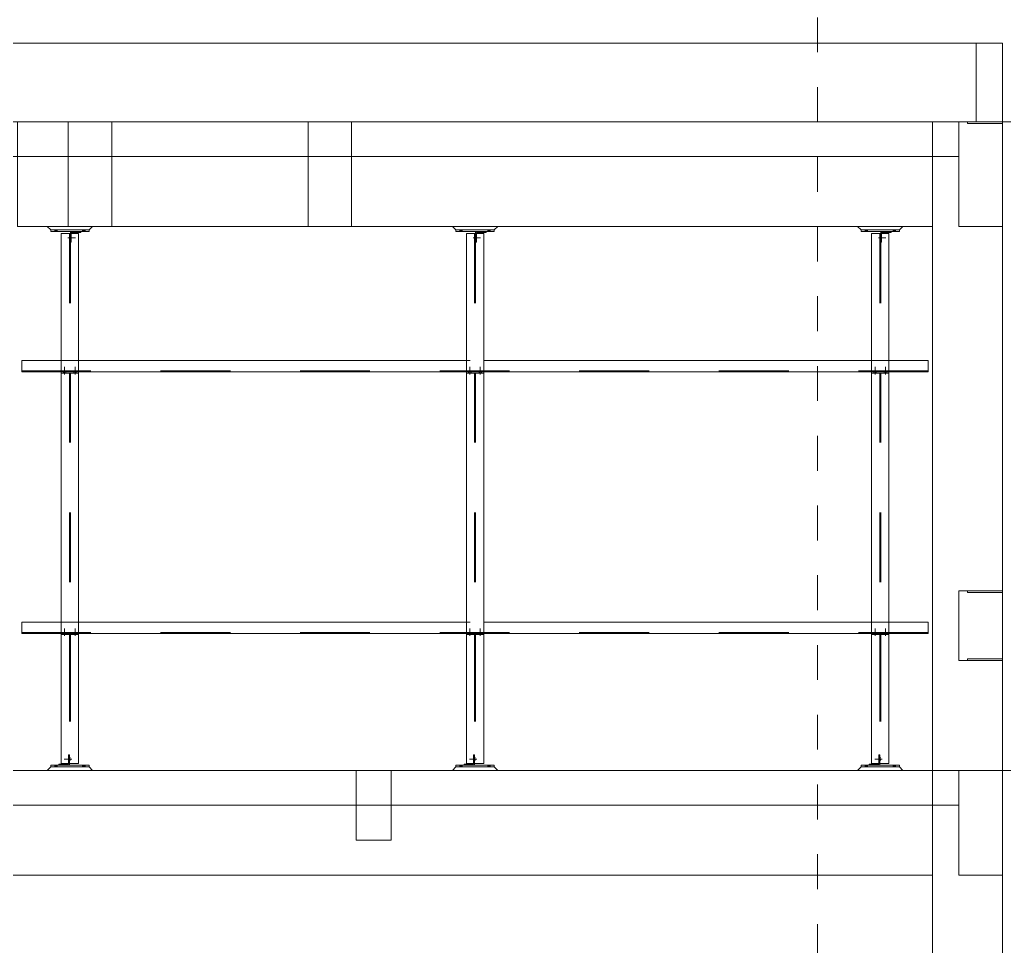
# Model space of a CAD drawing. Header units: millimetres. Extents: x 652937 to 1670132, y 1473552 to 2851037.
# Drawn here: x 663638.45 to 663644.09, y 1524532.51 to 1524537.83 of the extents above; entities that cross this region are included whole.
import ezdxf

# ---------------------------------------------------------------- set-up
doc = ezdxf.new("R2010")
doc.units = ezdxf.units.MM
for name, pattern in [('XKITLINE00', [0]), ('XKITLINE01', [4, 1, -1, 1, -1]), ('XKITLINE02', [4, 2, -2])]:
    doc.linetypes.add(name, pattern=pattern)
for name, color, linetype, lineweight in [('Bolt', 7, 'Continuous', 0), ('Part', 7, 'Continuous', 0), ('S-GRID', 7, 'Continuous', 9)]:
    doc.layers.add(name, color=color, linetype=linetype, lineweight=lineweight)

# ---------------------------------------------------------------- blocks, each defined once
blk = doc.blocks.new('*A50835614')
at = {"layer": 'S-GRID', "color": 7, "linetype": 'XKITLINE01', "lineweight": 0}
blk.add_line((217.417234, -99.939164), (330.617234, -99.939164), dxfattribs=at)
blk = doc.blocks.new('*A50885619')
at = {"layer": 'S-GRID', "color": 7, "linetype": 'XKITLINE01', "lineweight": 0}
blk.add_line((217.417234, -81.339164), (330.617234, -81.339164), dxfattribs=at)
blk = doc.blocks.new('*A51465677')
at = {"layer": 'Part', "color": 7, "linetype": 'XKITLINE02', "lineweight": 0}
for p, q in [((232.117234, -99.939164), (232.117234, -102.939164)), ((232.117234, -99.939164), (234.117234, -99.939164)), ((234.117234, -99.939164), (234.117234, -100.939164)), ((232.117234, -109.789164), (232.117234, -111.789164)), ((232.117234, -116.439164), (234.117234, -116.439164))]:
    blk.add_line(p, q, dxfattribs=at)
at = {"layer": 'Part', "color": 7, "linetype": 'XKITLINE00', "lineweight": 0}
for p, q in [((234.117234, -100.939164), (234.117234, -116.439164)), ((232.117234, -102.939164), (232.117234, -109.789164)), ((232.117234, -111.789164), (232.117234, -116.439164))]:
    blk.add_line(p, q, dxfattribs=at)
blk = doc.blocks.new('*A51515682')
at = {"layer": 'S-GRID', "color": 7, "linetype": 'XKITLINE01', "lineweight": 0}
blk.add_line((237.417234, -151.344565), (237.417234, -61.339164), dxfattribs=at)
blk = doc.blocks.new('*A51565687')
at = {"layer": 'Part', "color": 7, "linetype": 'XKITLINE00', "lineweight": 0}
for p, q in [((258.892261, -81.339164), (257.642261, -81.339164)), ((257.642261, -81.339164), (257.642261, -84.339164)), ((258.892261, -84.339164), (258.892261, -81.339164)), ((257.642261, -84.339164), (258.892261, -84.339164))]:
    blk.add_line(p, q, dxfattribs=at)
at = {"layer": 'Part', "color": 7, "linetype": 'XKITLINE02', "lineweight": 0}
for p, q in [((257.642261, -84.339164), (257.642261, -81.339164)), ((258.892261, -81.339164), (258.892261, -84.339164))]:
    blk.add_line(p, q, dxfattribs=at)
blk = doc.blocks.new('*A51575688')
at = {"layer": 'Part', "color": 7, "linetype": 'XKITLINE00', "lineweight": 0}
for p, q in [((246.579748, -84.339164), (247.879748, -84.339164)), ((246.579748, -84.339164), (246.679748, -84.439164)), ((247.779748, -84.439164), (247.879748, -84.339164)), ((246.679748, -84.439164), (247.779748, -84.439164))]:
    blk.add_line(p, q, dxfattribs=at)
blk = doc.blocks.new('*A51585689')
at = {"layer": 'Bolt', "color": 7, "linetype": 'XKITLINE02', "lineweight": 0}
for p, q in [((247.214748, -84.629164), (247.189748, -84.629164)), ((247.244748, -84.629164), (247.214748, -84.629164)), ((247.284348, -84.664164), (247.069748, -84.664164)), ((247.214748, -84.699164), (247.189748, -84.699164)), ((247.244748, -84.699164), (247.214748, -84.699164))]:
    blk.add_line(p, q, dxfattribs=at)
blk = doc.blocks.new('*A51595690')
at = {"layer": 'Part', "color": 7, "linetype": 'XKITLINE00', "lineweight": 0}
for p, q in [((247.779748, -84.439164), (246.679748, -84.439164)), ((246.679748, -84.439164), (246.679748, -84.489164)), ((246.679748, -84.489164), (247.779748, -84.489164)), ((247.779748, -84.439164), (247.779748, -84.489164))]:
    blk.add_line(p, q, dxfattribs=at)
blk = doc.blocks.new('*A51605691')
at = {"layer": 'Part', "color": 7, "linetype": 'XKITLINE00', "lineweight": 0}
for p, q in [((246.914748, -84.489164), (246.914748, -84.514164)), ((247.189748, -84.514164), (246.914748, -84.514164)), ((247.189748, -84.539164), (247.189748, -84.514164)), ((247.214748, -84.489164), (247.214748, -84.539164))]:
    blk.add_line(p, q, dxfattribs=at)
at = {"layer": 'Part', "color": 7, "linetype": 'XKITLINE02', "lineweight": 0}
for p, q in [((246.914748, -84.489164), (247.214748, -84.489164)), ((247.189748, -84.539164), (247.189748, -84.789164)), ((247.214748, -84.539164), (247.214748, -84.789164)), ((247.189748, -84.789164), (247.214748, -84.789164))]:
    blk.add_line(p, q, dxfattribs=at)
blk = doc.blocks.new('*A51615692')
at = {"layer": 'Bolt'}
for points in [[(246.795, -84.489), (246.795, -84.439), (246.865, -84.439), (246.865, -84.489)], [(247.595, -84.489), (247.595, -84.439), (247.665, -84.439), (247.665, -84.489)]]:
    blk.add_hatch(color=7, dxfattribs=at).paths.add_polyline_path(points, flags=17)
at = {"layer": 'Bolt', "color": 7, "linetype": 'XKITLINE00', "lineweight": 0}
for p, q in [((246.795, -84.439), (246.795, -84.489)), ((246.83, -84.439), (246.83, -84.489)), ((246.865, -84.439), (246.865, -84.489)), ((247.595, -84.439), (247.595, -84.489)), ((247.63, -84.439), (247.63, -84.489)), ((247.665, -84.439), (247.665, -84.489))]:
    blk.add_line(p, q, dxfattribs=at)
blk = doc.blocks.new('*A51625693')
at = {"layer": 'Part', "color": 7, "linetype": 'XKITLINE02', "lineweight": 0}
for p, q in [((247.479748, -88.514164), (246.979748, -88.514164)), ((246.979748, -88.514164), (246.979748, -88.544164)), ((247.479748, -88.544164), (246.979748, -88.544164)), ((247.479748, -88.514164), (247.479748, -88.544164))]:
    blk.add_line(p, q, dxfattribs=at)
blk = doc.blocks.new('*A51635694')
at = {"layer": 'Bolt', "color": 7, "linetype": 'XKITLINE02', "lineweight": 0}
for p, q in [((247.044748, -88.514164), (247.044748, -88.484164)), ((247.044748, -88.544164), (247.044748, -88.514164)), ((247.079748, -88.583764), (247.079748, -88.369164)), ((247.114748, -88.514164), (247.114748, -88.484164)), ((247.114748, -88.544164), (247.114748, -88.514164)), ((247.344748, -88.514164), (247.344748, -88.484164)), ((247.344748, -88.544164), (247.344748, -88.514164)), ((247.379748, -88.583764), (247.379748, -88.369164)), ((247.414748, -88.514164), (247.414748, -88.484164)), ((247.414748, -88.544164), (247.414748, -88.514164))]:
    blk.add_line(p, q, dxfattribs=at)
blk = doc.blocks.new('*A51665697')
at = {"layer": 'Part', "color": 7, "linetype": 'XKITLINE00', "lineweight": 0}
for p, q in [((258.192235, -84.339164), (258.292235, -84.439164)), ((258.892261, -84.339164), (259.492235, -84.339164)), ((259.392235, -84.439164), (259.492235, -84.339164)), ((258.292235, -84.439164), (259.392235, -84.439164))]:
    blk.add_line(p, q, dxfattribs=at)
at = {"layer": 'Part', "color": 7, "linetype": 'XKITLINE02', "lineweight": 0}
blk.add_line((258.192235, -84.339164), (258.892261, -84.339164), dxfattribs=at)
blk = doc.blocks.new('*A51675698')
at = {"layer": 'Bolt', "color": 7, "linetype": 'XKITLINE02', "lineweight": 0}
for p, q in [((258.827235, -84.629164), (258.802235, -84.629164)), ((258.857235, -84.629164), (258.827235, -84.629164)), ((258.896835, -84.664164), (258.682235, -84.664164)), ((258.827235, -84.699164), (258.802235, -84.699164)), ((258.857235, -84.699164), (258.827235, -84.699164))]:
    blk.add_line(p, q, dxfattribs=at)
blk = doc.blocks.new('*A51685699')
at = {"layer": 'Part', "color": 7, "linetype": 'XKITLINE00', "lineweight": 0}
for p, q in [((259.392235, -84.439164), (258.292235, -84.439164)), ((258.292235, -84.439164), (258.292235, -84.489164)), ((258.292235, -84.489164), (259.392235, -84.489164)), ((259.392235, -84.439164), (259.392235, -84.489164))]:
    blk.add_line(p, q, dxfattribs=at)
blk = doc.blocks.new('*A51695700')
at = {"layer": 'Part', "color": 7, "linetype": 'XKITLINE00', "lineweight": 0}
for p, q in [((258.527235, -84.489164), (258.527235, -84.514164)), ((258.802235, -84.514164), (258.527235, -84.514164)), ((258.802235, -84.539164), (258.802235, -84.514164)), ((258.827235, -84.489164), (258.827235, -84.539164))]:
    blk.add_line(p, q, dxfattribs=at)
at = {"layer": 'Part', "color": 7, "linetype": 'XKITLINE02', "lineweight": 0}
for p, q in [((258.527235, -84.489164), (258.827235, -84.489164)), ((258.802235, -84.539164), (258.802235, -84.789164)), ((258.827235, -84.539164), (258.827235, -84.789164)), ((258.802235, -84.789164), (258.827235, -84.789164))]:
    blk.add_line(p, q, dxfattribs=at)
blk = doc.blocks.new('*A51705701')
at = {"layer": 'Bolt'}
for points in [[(258.407, -84.489), (258.407, -84.439), (258.477, -84.439), (258.477, -84.489)], [(259.207, -84.489), (259.207, -84.439), (259.277, -84.439), (259.277, -84.489)]]:
    blk.add_hatch(color=7, dxfattribs=at).paths.add_polyline_path(points, flags=17)
at = {"layer": 'Bolt', "color": 7, "linetype": 'XKITLINE00', "lineweight": 0}
for p, q in [((258.407, -84.439), (258.407, -84.489)), ((258.442, -84.439), (258.442, -84.489)), ((258.477, -84.439), (258.477, -84.489)), ((259.207, -84.439), (259.207, -84.489)), ((259.242, -84.439), (259.242, -84.489)), ((259.277, -84.439), (259.277, -84.489))]:
    blk.add_line(p, q, dxfattribs=at)
blk = doc.blocks.new('*A51715702')
at = {"layer": 'Part', "color": 7, "linetype": 'XKITLINE02', "lineweight": 0}
for p, q in [((259.092235, -88.514164), (258.592235, -88.514164)), ((258.592235, -88.514164), (258.592235, -88.544164)), ((259.092235, -88.544164), (258.592235, -88.544164)), ((259.092235, -88.514164), (259.092235, -88.544164))]:
    blk.add_line(p, q, dxfattribs=at)
blk = doc.blocks.new('*A51725703')
at = {"layer": 'Bolt', "color": 7, "linetype": 'XKITLINE02', "lineweight": 0}
for p, q in [((258.657235, -88.514164), (258.657235, -88.484164)), ((258.657235, -88.544164), (258.657235, -88.514164)), ((258.692235, -88.583764), (258.692235, -88.369164)), ((258.727235, -88.514164), (258.727235, -88.484164)), ((258.727235, -88.544164), (258.727235, -88.514164)), ((258.957235, -88.514164), (258.957235, -88.484164)), ((258.957235, -88.544164), (258.957235, -88.514164)), ((258.992235, -88.583764), (258.992235, -88.369164)), ((259.027235, -88.514164), (259.027235, -88.484164)), ((259.027235, -88.544164), (259.027235, -88.514164))]:
    blk.add_line(p, q, dxfattribs=at)
blk = doc.blocks.new('*A52345765')
at = {"layer": 'Part', "color": 7, "linetype": 'XKITLINE00', "lineweight": 0}
for p, q in [((315.142232, -99.939164), (233.367234, -99.939164)), ((233.367234, -99.939164), (233.367234, -100.939164)), ((315.142232, -100.939164), (233.367234, -100.939164))]:
    blk.add_line(p, q, dxfattribs=at)
blk = doc.blocks.new('*A52355766')
at = {"layer": 'Part', "color": 7, "linetype": 'XKITLINE02', "lineweight": 0}
for p, q in [((278.237259, -99.939164), (234.117234, -99.939164)), ((234.117234, -99.939164), (234.117234, -100.939164)), ((278.237259, -99.939164), (278.237259, -100.939164))]:
    blk.add_line(p, q, dxfattribs=at)
at = {"layer": 'Part', "color": 7, "linetype": 'XKITLINE00', "lineweight": 0}
for p, q in [((234.117234, -100.939164), (234.117234, -102.939164)), ((278.237259, -100.939164), (278.237259, -102.939164)), ((278.237259, -102.939164), (234.117234, -102.939164))]:
    blk.add_line(p, q, dxfattribs=at)
blk = doc.blocks.new('*A52465777')
at = {"layer": 'Part', "color": 7, "linetype": 'XKITLINE00', "lineweight": 0}
for p, q in [((232.117888, -81.339164), (233.117888, -81.339164)), ((232.117888, -81.339164), (232.117888, -81.389164)), ((232.117888, -81.389164), (233.117888, -81.389164)), ((233.117888, -81.339164), (233.117888, -81.389164))]:
    blk.add_line(p, q, dxfattribs=at)
blk = doc.blocks.new('*A52485779')
at = {"layer": 'Part', "color": 7, "linetype": 'XKITLINE00', "lineweight": 0}
for p, q in [((315.142236, -81.339164), (233.367086, -81.339164)), ((233.367086, -81.339164), (233.367086, -82.339164)), ((315.142236, -82.339164), (233.367086, -82.339164))]:
    blk.add_line(p, q, dxfattribs=at)
at = {"layer": 'Part', "color": 7, "linetype": 'XKITLINE02', "lineweight": 0}
blk.add_line((233.367087, -82.339164), (233.367087, -81.339164), dxfattribs=at)
blk = doc.blocks.new('*A52495780')
at = {"layer": 'Part', "color": 7, "linetype": 'XKITLINE00', "lineweight": 0}
for p, q in [((315.642234, -79.089164), (232.117234, -79.089164)), ((232.117234, -81.339164), (232.117234, -79.089164)), ((232.867234, -79.089164), (232.867234, -81.339164)), ((232.867234, -81.339164), (232.117234, -81.339164))]:
    blk.add_line(p, q, dxfattribs=at)
at = {"layer": 'Part', "color": 7, "linetype": 'XKITLINE02', "lineweight": 0}
blk.add_line((315.642234, -81.339164), (232.867234, -81.339164), dxfattribs=at)
blk = doc.blocks.new('*A52515782')
at = {"layer": 'Part', "color": 7, "linetype": 'XKITLINE00', "lineweight": 0}
for p, q in [((232.117087, -81.339164), (233.367093, -81.339164)), ((232.117087, -84.339164), (232.117087, -81.339164)), ((233.367087, -81.339164), (233.367087, -84.339164)), ((233.367087, -84.339164), (232.117087, -84.339164)), ((233.367087, -84.339164), (233.367093, -84.339164))]:
    blk.add_line(p, q, dxfattribs=at)
blk = doc.blocks.new('*A52525783')
at = {"layer": 'Part', "color": 7, "linetype": 'XKITLINE00', "lineweight": 0}
for p, q in [((232.117234, -94.789164), (233.367234, -94.789164)), ((232.117234, -96.789164), (232.117234, -94.789164)), ((233.367234, -94.789164), (233.367234, -96.789164)), ((233.367234, -96.789164), (232.117234, -96.789164))]:
    blk.add_line(p, q, dxfattribs=at)
blk = doc.blocks.new('*A52535784')
at = {"layer": 'Part', "color": 7, "linetype": 'XKITLINE02', "lineweight": 0}
for p, q in [((232.117234, -81.339164), (232.117234, -84.339164)), ((232.117234, -81.339164), (234.117234, -81.339164)), ((234.117234, -81.339164), (234.117234, -82.339164)), ((232.117234, -94.789164), (232.117234, -96.789164)), ((232.117234, -99.939164), (234.117234, -99.939164))]:
    blk.add_line(p, q, dxfattribs=at)
at = {"layer": 'Part', "color": 7, "linetype": 'XKITLINE00', "lineweight": 0}
for p, q in [((234.117234, -82.339164), (234.117234, -99.939164)), ((232.117234, -84.339164), (232.117234, -94.789164)), ((232.117234, -96.789164), (232.117234, -99.939164))]:
    blk.add_line(p, q, dxfattribs=at)
blk = doc.blocks.new('*A52545785')
at = {"layer": 'Part', "color": 7, "linetype": 'XKITLINE00', "lineweight": 0}
for p, q in [((235.367234, -84.539164), (235.867234, -84.539164)), ((235.367234, -84.539164), (235.367234, -99.739164)), ((235.867234, -84.539164), (235.867234, -99.739164)), ((235.367234, -99.739164), (235.867234, -99.739164))]:
    blk.add_line(p, q, dxfattribs=at)
at = {"layer": 'Part', "color": 7, "linetype": 'XKITLINE02', "lineweight": 0}
for p, q in [((235.602234, -84.539164), (235.602234, -99.739164)), ((235.632234, -84.539164), (235.632234, -99.739164))]:
    blk.add_line(p, q, dxfattribs=at)
blk = doc.blocks.new('*A52565787')
at = {"layer": 'Part', "color": 7, "linetype": 'XKITLINE00', "lineweight": 0}
for p, q in [((232.117238, -94.789164), (233.117238, -94.789164)), ((232.117238, -94.789164), (232.117238, -94.839164)), ((233.117238, -94.789164), (233.117238, -94.839164)), ((232.117238, -94.839164), (233.117238, -94.839164))]:
    blk.add_line(p, q, dxfattribs=at)
blk = doc.blocks.new('*A52575788')
at = {"layer": 'Part', "color": 7, "linetype": 'XKITLINE02', "lineweight": 0}
for p, q in [((235.632234, -88.544164), (235.602234, -88.544164)), ((235.602234, -89.044164), (235.602234, -88.544164)), ((235.632234, -89.044164), (235.632234, -88.544164)), ((235.632234, -88.694164), (235.602234, -88.694164)), ((235.632234, -89.044164), (235.602234, -89.044164))]:
    blk.add_line(p, q, dxfattribs=at)
blk = doc.blocks.new('*A52585789')
at = {"layer": 'Part', "color": 7, "linetype": 'XKITLINE02', "lineweight": 0}
for p, q in [((235.867234, -96.014164), (235.367234, -96.014164)), ((235.367234, -96.014164), (235.367234, -96.044164)), ((235.867234, -96.044164), (235.367234, -96.044164)), ((235.867234, -96.014164), (235.867234, -96.044164))]:
    blk.add_line(p, q, dxfattribs=at)
blk = doc.blocks.new('*A52595790')
at = {"layer": 'Part', "color": 7, "linetype": 'XKITLINE02', "lineweight": 0}
for p, q in [((235.632234, -96.044164), (235.602234, -96.044164)), ((235.602234, -96.544164), (235.602234, -96.044164)), ((235.632234, -96.194164), (235.602234, -96.194164)), ((235.632234, -96.544164), (235.632234, -96.044164)), ((235.632234, -96.544164), (235.602234, -96.544164))]:
    blk.add_line(p, q, dxfattribs=at)
blk = doc.blocks.new('*A52605791')
at = {"layer": 'Bolt', "color": 7, "linetype": 'XKITLINE02', "lineweight": 0}
for p, q in [((235.467234, -96.083764), (235.467234, -95.869164)), ((235.767234, -96.083764), (235.767234, -95.869164)), ((235.432234, -96.014164), (235.432234, -95.984164)), ((235.432234, -96.044164), (235.432234, -96.014164)), ((235.502234, -96.014164), (235.502234, -95.984164)), ((235.502234, -96.044164), (235.502234, -96.014164)), ((235.732234, -96.014164), (235.732234, -95.984164)), ((235.732234, -96.044164), (235.732234, -96.014164)), ((235.802234, -96.014164), (235.802234, -95.984164)), ((235.802234, -96.044164), (235.802234, -96.014164))]:
    blk.add_line(p, q, dxfattribs=at)
blk = doc.blocks.new('*A52615792')
at = {"layer": 'Part', "color": 7, "linetype": 'XKITLINE00', "lineweight": 0}
for p, q in [((234.967234, -84.339164), (236.267234, -84.339164)), ((234.967234, -84.339164), (235.067234, -84.439164)), ((236.167234, -84.439164), (236.267234, -84.339164)), ((235.067234, -84.439164), (236.167234, -84.439164))]:
    blk.add_line(p, q, dxfattribs=at)
blk = doc.blocks.new('*A52625793')
at = {"layer": 'Bolt', "color": 7, "linetype": 'XKITLINE02', "lineweight": 0}
for p, q in [((235.602234, -84.629164), (235.577234, -84.629164)), ((235.632234, -84.629164), (235.602234, -84.629164)), ((235.671834, -84.664164), (235.457234, -84.664164)), ((235.602234, -84.699164), (235.577234, -84.699164)), ((235.632234, -84.699164), (235.602234, -84.699164))]:
    blk.add_line(p, q, dxfattribs=at)
blk = doc.blocks.new('*A52635794')
at = {"layer": 'Part', "color": 7, "linetype": 'XKITLINE00', "lineweight": 0}
for p, q in [((236.167234, -84.439164), (235.067234, -84.439164)), ((235.067234, -84.439164), (235.067234, -84.489164)), ((235.067234, -84.489164), (236.167234, -84.489164)), ((236.167234, -84.439164), (236.167234, -84.489164))]:
    blk.add_line(p, q, dxfattribs=at)
blk = doc.blocks.new('*A52645795')
at = {"layer": 'Part', "color": 7, "linetype": 'XKITLINE00', "lineweight": 0}
for p, q in [((235.302234, -84.489164), (235.302234, -84.514164)), ((235.577234, -84.514164), (235.302234, -84.514164)), ((235.577234, -84.539164), (235.577234, -84.514164)), ((235.602234, -84.489164), (235.602234, -84.539164))]:
    blk.add_line(p, q, dxfattribs=at)
at = {"layer": 'Part', "color": 7, "linetype": 'XKITLINE02', "lineweight": 0}
for p, q in [((235.302234, -84.489164), (235.602234, -84.489164)), ((235.577234, -84.539164), (235.577234, -84.789164)), ((235.602234, -84.539164), (235.602234, -84.789164)), ((235.577234, -84.789164), (235.602234, -84.789164))]:
    blk.add_line(p, q, dxfattribs=at)
blk = doc.blocks.new('*A52655796')
at = {"layer": 'Bolt'}
for points in [[(235.182, -84.489), (235.182, -84.439), (235.252, -84.439), (235.252, -84.489)], [(235.982, -84.489), (235.982, -84.439), (236.052, -84.439), (236.052, -84.489)]]:
    blk.add_hatch(color=7, dxfattribs=at).paths.add_polyline_path(points, flags=17)
at = {"layer": 'Bolt', "color": 7, "linetype": 'XKITLINE00', "lineweight": 0}
for p, q in [((235.182, -84.439), (235.182, -84.489)), ((235.217, -84.439), (235.217, -84.489)), ((235.252, -84.439), (235.252, -84.489)), ((235.982, -84.439), (235.982, -84.489)), ((236.017, -84.439), (236.017, -84.489)), ((236.052, -84.439), (236.052, -84.489))]:
    blk.add_line(p, q, dxfattribs=at)
blk = doc.blocks.new('*A52665797')
at = {"layer": 'Part', "color": 7, "linetype": 'XKITLINE02', "lineweight": 0}
for p, q in [((235.867234, -88.514164), (235.367234, -88.514164)), ((235.367234, -88.514164), (235.367234, -88.544164)), ((235.867234, -88.544164), (235.367234, -88.544164)), ((235.867234, -88.514164), (235.867234, -88.544164))]:
    blk.add_line(p, q, dxfattribs=at)
blk = doc.blocks.new('*A52675798')
at = {"layer": 'Bolt', "color": 7, "linetype": 'XKITLINE02', "lineweight": 0}
for p, q in [((235.432234, -88.514164), (235.432234, -88.484164)), ((235.432234, -88.544164), (235.432234, -88.514164)), ((235.467234, -88.583764), (235.467234, -88.369164)), ((235.502234, -88.514164), (235.502234, -88.484164)), ((235.502234, -88.544164), (235.502234, -88.514164)), ((235.732234, -88.514164), (235.732234, -88.484164)), ((235.732234, -88.544164), (235.732234, -88.514164)), ((235.767234, -88.583764), (235.767234, -88.369164)), ((235.802234, -88.514164), (235.802234, -88.484164)), ((235.802234, -88.544164), (235.802234, -88.514164))]:
    blk.add_line(p, q, dxfattribs=at)
blk = doc.blocks.new('*A52685799')
at = {"layer": 'Part', "color": 7, "linetype": 'XKITLINE02', "lineweight": 0}
for p, q in [((234.117234, -81.339164), (234.117234, -82.339164)), ((234.117234, -81.339164), (260.342259, -81.339164)), ((260.342259, -81.339164), (260.342259, -82.339164)), ((250.767261, -84.339164), (252.017261, -84.339164)), ((257.642261, -84.339164), (258.892261, -84.339164))]:
    blk.add_line(p, q, dxfattribs=at)
at = {"layer": 'Part', "color": 7, "linetype": 'XKITLINE00', "lineweight": 0}
for p, q in [((234.117234, -82.339164), (234.117234, -84.339164)), ((260.342259, -84.339164), (260.342259, -82.339164)), ((234.117234, -84.339164), (250.767261, -84.339164)), ((252.017261, -84.339164), (257.642261, -84.339164)), ((258.892261, -84.339164), (260.342259, -84.339164))]:
    blk.add_line(p, q, dxfattribs=at)
blk = doc.blocks.new('*A52695800')
at = {"layer": 'Part', "color": 7, "linetype": 'XKITLINE00', "lineweight": 0}
for p, q in [((252.017261, -81.339164), (250.767261, -81.339164)), ((250.767261, -81.339164), (250.767261, -84.339164)), ((252.017261, -84.339164), (252.017261, -81.339164)), ((250.767261, -84.339164), (252.017261, -84.339164))]:
    blk.add_line(p, q, dxfattribs=at)
at = {"layer": 'Part', "color": 7, "linetype": 'XKITLINE02', "lineweight": 0}
for p, q in [((250.767261, -84.339164), (250.767261, -81.339164)), ((252.017261, -81.339164), (252.017261, -84.339164))]:
    blk.add_line(p, q, dxfattribs=at)
blk = doc.blocks.new('*A52705801')
at = {"layer": 'Part', "color": 7, "linetype": 'XKITLINE00', "lineweight": 0}
for p, q in [((234.24227, -88.514164), (234.24227, -88.189164)), ((234.24227, -88.189164), (234.242271, -88.189164)), ((234.24227, -88.189164), (235.367234, -88.189164)), ((235.867234, -88.189164), (246.979748, -88.189164)), ((247.479748, -88.189164), (258.592235, -88.189164)), ((259.092235, -88.189164), (260.217276, -88.189164)), ((260.217276, -88.189164), (260.217277, -88.189164)), ((260.217276, -88.189164), (260.217276, -88.514164)), ((234.242286, -88.514164), (234.24227, -88.514164)), ((234.24227, -88.514164), (235.367234, -88.514164)), ((235.867234, -88.514164), (246.979748, -88.514164)), ((247.479748, -88.514164), (258.592235, -88.514164)), ((259.092235, -88.514164), (260.217276, -88.514164)), ((260.217276, -88.514164), (260.217291, -88.514164))]:
    blk.add_line(p, q, dxfattribs=at)
at = {"layer": 'Part', "color": 7, "linetype": 'XKITLINE02', "lineweight": 0}
for p, q in [((234.242271, -88.189164), (234.242271, -88.484164)), ((234.242285, -88.484164), (234.242285, -88.189164)), ((234.242285, -88.189164), (234.242286, -88.189164)), ((234.242286, -88.189164), (234.242286, -88.514164)), ((235.367234, -88.189164), (247.479748, -88.189164)), ((258.592235, -88.189164), (259.092235, -88.189164)), ((260.217291, -88.189164), (260.217276, -88.189164)), ((260.217277, -88.484164), (260.217277, -88.189164)), ((260.21729, -88.484164), (260.21729, -88.189164)), ((260.217291, -88.514164), (260.217291, -88.189164)), ((234.242271, -88.484164), (234.242285, -88.484164)), ((234.242271, -88.484164), (260.21729, -88.484164)), ((235.367234, -88.514164), (235.867234, -88.514164)), ((246.979748, -88.514164), (247.479748, -88.514164)), ((258.592235, -88.514164), (259.092235, -88.514164))]:
    blk.add_line(p, q, dxfattribs=at)
blk = doc.blocks.new('*A52715802')
at = {"layer": 'Part', "color": 7, "linetype": 'XKITLINE00', "lineweight": 0}
for p, q in [((234.24227, -96.014164), (234.24227, -95.689164)), ((234.24227, -95.689164), (234.242271, -95.689164)), ((234.24227, -95.689164), (235.367234, -95.689164)), ((235.867234, -95.689164), (246.979748, -95.689164)), ((247.479748, -95.689164), (258.592235, -95.689164)), ((259.092235, -95.689164), (260.217276, -95.689164)), ((260.217276, -95.689164), (260.217277, -95.689164)), ((260.217276, -95.689164), (260.217276, -96.014164)), ((234.242286, -96.014164), (234.24227, -96.014164)), ((234.24227, -96.014164), (235.367234, -96.014164)), ((235.867234, -96.014164), (246.979748, -96.014164)), ((247.479748, -96.014164), (258.592235, -96.014164)), ((259.092235, -96.014164), (260.217276, -96.014164)), ((260.217276, -96.014164), (260.217291, -96.014164))]:
    blk.add_line(p, q, dxfattribs=at)
at = {"layer": 'Part', "color": 7, "linetype": 'XKITLINE02', "lineweight": 0}
for p, q in [((234.242271, -95.689164), (234.242271, -95.984164)), ((234.242285, -95.984164), (234.242285, -95.689164)), ((234.242285, -95.689164), (234.242286, -95.689164)), ((234.242286, -95.689164), (234.242286, -96.014164)), ((235.367234, -95.689164), (247.479748, -95.689164)), ((258.592235, -95.689164), (259.092235, -95.689164)), ((260.217291, -95.689164), (260.217276, -95.689164)), ((260.217277, -95.984164), (260.217277, -95.689164)), ((260.21729, -95.984164), (260.21729, -95.689164)), ((260.217291, -96.014164), (260.217291, -95.689164)), ((234.242271, -95.984164), (234.242285, -95.984164)), ((234.242271, -95.984164), (260.21729, -95.984164)), ((235.367234, -96.014164), (235.867234, -96.014164)), ((246.979748, -96.014164), (247.479748, -96.014164)), ((258.592235, -96.014164), (259.092235, -96.014164))]:
    blk.add_line(p, q, dxfattribs=at)
blk = doc.blocks.new('*A52725803')
at = {"layer": 'Part', "color": 7, "linetype": 'XKITLINE00', "lineweight": 0}
for p, q in [((246.979748, -84.539164), (247.479748, -84.539164)), ((246.979748, -84.539164), (246.979748, -99.739164)), ((247.479748, -84.539164), (247.479748, -99.739164)), ((246.979748, -99.739164), (247.479748, -99.739164))]:
    blk.add_line(p, q, dxfattribs=at)
at = {"layer": 'Part', "color": 7, "linetype": 'XKITLINE02', "lineweight": 0}
for p, q in [((247.214748, -84.539164), (247.214748, -99.739164)), ((247.244748, -84.539164), (247.244748, -99.739164))]:
    blk.add_line(p, q, dxfattribs=at)
blk = doc.blocks.new('*A52735804')
at = {"layer": 'Part', "color": 7, "linetype": 'XKITLINE02', "lineweight": 0}
for p, q in [((247.244748, -88.544164), (247.214748, -88.544164)), ((247.214748, -89.044164), (247.214748, -88.544164)), ((247.244748, -89.044164), (247.244748, -88.544164)), ((247.244748, -88.694164), (247.214748, -88.694164)), ((247.244748, -89.044164), (247.214748, -89.044164))]:
    blk.add_line(p, q, dxfattribs=at)
blk = doc.blocks.new('*A52745805')
at = {"layer": 'Part', "color": 7, "linetype": 'XKITLINE02', "lineweight": 0}
for p, q in [((247.479748, -96.014164), (246.979748, -96.014164)), ((246.979748, -96.014164), (246.979748, -96.044164)), ((247.479748, -96.044164), (246.979748, -96.044164)), ((247.479748, -96.014164), (247.479748, -96.044164))]:
    blk.add_line(p, q, dxfattribs=at)
blk = doc.blocks.new('*A52755806')
at = {"layer": 'Part', "color": 7, "linetype": 'XKITLINE02', "lineweight": 0}
for p, q in [((247.244748, -96.044164), (247.214748, -96.044164)), ((247.214748, -96.544164), (247.214748, -96.044164)), ((247.244748, -96.194164), (247.214748, -96.194164)), ((247.244748, -96.544164), (247.244748, -96.044164)), ((247.244748, -96.544164), (247.214748, -96.544164))]:
    blk.add_line(p, q, dxfattribs=at)
blk = doc.blocks.new('*A52765807')
at = {"layer": 'Bolt', "color": 7, "linetype": 'XKITLINE02', "lineweight": 0}
for p, q in [((247.079748, -96.083764), (247.079748, -95.869164)), ((247.379748, -96.083764), (247.379748, -95.869164)), ((247.044748, -96.014164), (247.044748, -95.984164)), ((247.044748, -96.044164), (247.044748, -96.014164)), ((247.114748, -96.014164), (247.114748, -95.984164)), ((247.114748, -96.044164), (247.114748, -96.014164)), ((247.344748, -96.014164), (247.344748, -95.984164)), ((247.344748, -96.044164), (247.344748, -96.014164)), ((247.414748, -96.014164), (247.414748, -95.984164)), ((247.414748, -96.044164), (247.414748, -96.014164))]:
    blk.add_line(p, q, dxfattribs=at)
blk = doc.blocks.new('*A52785809')
at = {"layer": 'Part', "color": 7, "linetype": 'XKITLINE00', "lineweight": 0}
for p, q in [((258.592235, -84.539164), (259.092235, -84.539164)), ((258.592235, -84.539164), (258.592235, -99.739164)), ((259.092235, -84.539164), (259.092235, -99.739164)), ((258.592235, -99.739164), (259.092235, -99.739164))]:
    blk.add_line(p, q, dxfattribs=at)
at = {"layer": 'Part', "color": 7, "linetype": 'XKITLINE02', "lineweight": 0}
for p, q in [((258.827235, -84.539164), (258.827235, -99.739164)), ((258.857235, -84.539164), (258.857235, -99.739164))]:
    blk.add_line(p, q, dxfattribs=at)
blk = doc.blocks.new('*A52815812')
at = {"layer": 'Part', "color": 7, "linetype": 'XKITLINE02', "lineweight": 0}
for p, q in [((258.857235, -88.544164), (258.827235, -88.544164)), ((258.827235, -89.044164), (258.827235, -88.544164)), ((258.857235, -89.044164), (258.857235, -88.544164)), ((258.857235, -88.694164), (258.827235, -88.694164)), ((258.857235, -89.044164), (258.827235, -89.044164))]:
    blk.add_line(p, q, dxfattribs=at)
blk = doc.blocks.new('*A52825813')
at = {"layer": 'Part', "color": 7, "linetype": 'XKITLINE02', "lineweight": 0}
for p, q in [((259.092235, -96.014164), (258.592235, -96.014164)), ((258.592235, -96.014164), (258.592235, -96.044164)), ((259.092235, -96.044164), (258.592235, -96.044164)), ((259.092235, -96.014164), (259.092235, -96.044164))]:
    blk.add_line(p, q, dxfattribs=at)
blk = doc.blocks.new('*A52835814')
at = {"layer": 'Part', "color": 7, "linetype": 'XKITLINE02', "lineweight": 0}
for p, q in [((258.857235, -96.044164), (258.827235, -96.044164)), ((258.827235, -96.544164), (258.827235, -96.044164)), ((258.857235, -96.194164), (258.827235, -96.194164)), ((258.857235, -96.544164), (258.857235, -96.044164)), ((258.857235, -96.544164), (258.827235, -96.544164))]:
    blk.add_line(p, q, dxfattribs=at)
blk = doc.blocks.new('*A52845815')
at = {"layer": 'Bolt', "color": 7, "linetype": 'XKITLINE02', "lineweight": 0}
for p, q in [((258.692235, -96.083764), (258.692235, -95.869164)), ((258.992235, -96.083764), (258.992235, -95.869164)), ((258.657235, -96.014164), (258.657235, -95.984164)), ((258.657235, -96.044164), (258.657235, -96.014164)), ((258.727235, -96.014164), (258.727235, -95.984164)), ((258.727235, -96.044164), (258.727235, -96.014164)), ((258.957235, -96.014164), (258.957235, -95.984164)), ((258.957235, -96.044164), (258.957235, -96.014164)), ((259.027235, -96.014164), (259.027235, -95.984164)), ((259.027235, -96.044164), (259.027235, -96.014164))]:
    blk.add_line(p, q, dxfattribs=at)
blk = doc.blocks.new('*A52865817')
at = {"layer": 'Part', "color": 7, "linetype": 'XKITLINE00', "lineweight": 0}
for p, q in [((232.117234, -99.939164), (233.367234, -99.939164)), ((232.117234, -102.939164), (232.117234, -99.939164)), ((233.367234, -99.939164), (233.367234, -102.939164)), ((233.367234, -102.939164), (232.117234, -102.939164))]:
    blk.add_line(p, q, dxfattribs=at)
blk = doc.blocks.new('*A52925823')
at = {"layer": 'Part', "color": 7, "linetype": 'XKITLINE00', "lineweight": 0}
for p, q in [((234.967234, -99.939164), (235.067234, -99.839164)), ((235.067234, -99.839164), (236.167234, -99.839164)), ((236.167234, -99.839164), (236.267234, -99.939164))]:
    blk.add_line(p, q, dxfattribs=at)
at = {"layer": 'Part', "color": 7, "linetype": 'XKITLINE02', "lineweight": 0}
blk.add_line((236.267234, -99.939164), (234.967234, -99.939164), dxfattribs=at)
blk = doc.blocks.new('*A52935824')
at = {"layer": 'Bolt', "color": 7, "linetype": 'XKITLINE02', "lineweight": 0}
for p, q in [((235.602234, -99.579164), (235.632234, -99.579164)), ((235.632234, -99.579164), (235.657234, -99.579164)), ((235.562634, -99.614164), (235.777234, -99.614164)), ((235.602234, -99.649164), (235.632234, -99.649164)), ((235.632234, -99.649164), (235.657234, -99.649164))]:
    blk.add_line(p, q, dxfattribs=at)
blk = doc.blocks.new('*A52945825')
at = {"layer": 'Part', "color": 7, "linetype": 'XKITLINE00', "lineweight": 0}
for p, q in [((235.067234, -99.789164), (236.167234, -99.789164)), ((235.067234, -99.789164), (235.067234, -99.839164)), ((235.067234, -99.839164), (236.167234, -99.839164)), ((236.167234, -99.839164), (236.167234, -99.789164))]:
    blk.add_line(p, q, dxfattribs=at)
blk = doc.blocks.new('*A52955826')
at = {"layer": 'Part', "color": 7, "linetype": 'XKITLINE02', "lineweight": 0}
for p, q in [((235.632234, -99.739164), (235.632234, -99.489164)), ((235.632234, -99.489164), (235.657234, -99.489164)), ((235.657234, -99.489164), (235.657234, -99.739164)), ((235.932234, -99.789164), (235.632234, -99.789164))]:
    blk.add_line(p, q, dxfattribs=at)
at = {"layer": 'Part', "color": 7, "linetype": 'XKITLINE00', "lineweight": 0}
for p, q in [((235.632234, -99.789164), (235.632234, -99.739164)), ((235.657234, -99.739164), (235.657234, -99.764164)), ((235.657234, -99.764164), (235.932234, -99.764164)), ((235.932234, -99.764164), (235.932234, -99.789164))]:
    blk.add_line(p, q, dxfattribs=at)
blk = doc.blocks.new('*A52965827')
at = {"layer": 'Bolt'}
for points in [[(235.182, -99.839), (235.182, -99.789), (235.252, -99.789), (235.252, -99.839)], [(235.982, -99.839), (235.982, -99.789), (236.052, -99.789), (236.052, -99.839)]]:
    blk.add_hatch(color=7, dxfattribs=at).paths.add_polyline_path(points, flags=17)
at = {"layer": 'Bolt', "color": 7, "linetype": 'XKITLINE00', "lineweight": 0}
for p, q in [((235.182, -99.839), (235.182, -99.789)), ((235.217, -99.839), (235.217, -99.789)), ((235.252, -99.839), (235.252, -99.789)), ((235.982, -99.839), (235.982, -99.789)), ((236.017, -99.839), (236.017, -99.789)), ((236.052, -99.839), (236.052, -99.789))]:
    blk.add_line(p, q, dxfattribs=at)
blk = doc.blocks.new('*A52975828')
at = {"layer": 'Part', "color": 7, "linetype": 'XKITLINE00', "lineweight": 0}
for p, q in [((232.117238, -96.739164), (233.117238, -96.739164)), ((232.117238, -96.739164), (232.117238, -96.789164)), ((233.117238, -96.739164), (233.117238, -96.789164)), ((232.117238, -96.789164), (233.117238, -96.789164))]:
    blk.add_line(p, q, dxfattribs=at)
blk = doc.blocks.new('*A52995830')
at = {"layer": 'Part', "color": 7, "linetype": 'XKITLINE00', "lineweight": 0}
for p, q in [((249.637234, -101.939164), (249.637234, -99.939164)), ((249.637234, -99.939164), (250.637234, -99.939164)), ((250.637234, -99.939164), (250.637234, -101.939164)), ((249.637234, -101.939164), (250.637234, -101.939164))]:
    blk.add_line(p, q, dxfattribs=at)
blk = doc.blocks.new('*A53015832')
at = {"layer": 'Part', "color": 7, "linetype": 'XKITLINE00', "lineweight": 0}
for p, q in [((246.579748, -99.939164), (246.679748, -99.839164)), ((246.679748, -99.839164), (247.779748, -99.839164)), ((247.779748, -99.839164), (247.879748, -99.939164))]:
    blk.add_line(p, q, dxfattribs=at)
at = {"layer": 'Part', "color": 7, "linetype": 'XKITLINE02', "lineweight": 0}
blk.add_line((247.879748, -99.939164), (246.579748, -99.939164), dxfattribs=at)
blk = doc.blocks.new('*A53025833')
at = {"layer": 'Bolt', "color": 7, "linetype": 'XKITLINE02', "lineweight": 0}
for p, q in [((247.214748, -99.579164), (247.244748, -99.579164)), ((247.244748, -99.579164), (247.269748, -99.579164)), ((247.175148, -99.614164), (247.389748, -99.614164)), ((247.214748, -99.649164), (247.244748, -99.649164)), ((247.244748, -99.649164), (247.269748, -99.649164))]:
    blk.add_line(p, q, dxfattribs=at)
blk = doc.blocks.new('*A53035834')
at = {"layer": 'Part', "color": 7, "linetype": 'XKITLINE00', "lineweight": 0}
for p, q in [((246.679748, -99.789164), (247.779748, -99.789164)), ((246.679748, -99.789164), (246.679748, -99.839164)), ((246.679748, -99.839164), (247.779748, -99.839164)), ((247.779748, -99.839164), (247.779748, -99.789164))]:
    blk.add_line(p, q, dxfattribs=at)
blk = doc.blocks.new('*A53045835')
at = {"layer": 'Part', "color": 7, "linetype": 'XKITLINE02', "lineweight": 0}
for p, q in [((247.244748, -99.739164), (247.244748, -99.489164)), ((247.244748, -99.489164), (247.269748, -99.489164)), ((247.269748, -99.489164), (247.269748, -99.739164)), ((247.544748, -99.789164), (247.244748, -99.789164))]:
    blk.add_line(p, q, dxfattribs=at)
at = {"layer": 'Part', "color": 7, "linetype": 'XKITLINE00', "lineweight": 0}
for p, q in [((247.244748, -99.789164), (247.244748, -99.739164)), ((247.269748, -99.739164), (247.269748, -99.764164)), ((247.269748, -99.764164), (247.544748, -99.764164)), ((247.544748, -99.764164), (247.544748, -99.789164))]:
    blk.add_line(p, q, dxfattribs=at)
blk = doc.blocks.new('*A53055836')
at = {"layer": 'Bolt'}
for points in [[(246.795, -99.839), (246.795, -99.789), (246.865, -99.789), (246.865, -99.839)], [(247.595, -99.839), (247.595, -99.789), (247.665, -99.789), (247.665, -99.839)]]:
    blk.add_hatch(color=7, dxfattribs=at).paths.add_polyline_path(points, flags=17)
at = {"layer": 'Bolt', "color": 7, "linetype": 'XKITLINE00', "lineweight": 0}
for p, q in [((246.795, -99.839), (246.795, -99.789)), ((246.83, -99.839), (246.83, -99.789)), ((246.865, -99.839), (246.865, -99.789)), ((247.595, -99.839), (247.595, -99.789)), ((247.63, -99.839), (247.63, -99.789)), ((247.665, -99.839), (247.665, -99.789))]:
    blk.add_line(p, q, dxfattribs=at)
blk = doc.blocks.new('*A53065837')
at = {"layer": 'Part', "color": 7, "linetype": 'XKITLINE00', "lineweight": 0}
for p, q in [((258.292235, -99.839164), (258.192235, -99.939164)), ((259.392235, -99.839164), (258.292235, -99.839164)), ((259.392235, -99.839164), (259.492235, -99.939164))]:
    blk.add_line(p, q, dxfattribs=at)
at = {"layer": 'Part', "color": 7, "linetype": 'XKITLINE02', "lineweight": 0}
blk.add_line((258.192235, -99.939164), (259.492235, -99.939164), dxfattribs=at)
blk = doc.blocks.new('*A53075838')
at = {"layer": 'Bolt', "color": 7, "linetype": 'XKITLINE02', "lineweight": 0}
for p, q in [((258.827235, -99.579164), (258.857235, -99.579164)), ((258.857235, -99.579164), (258.882235, -99.579164)), ((258.787635, -99.614164), (259.002235, -99.614164)), ((258.827235, -99.649164), (258.857235, -99.649164)), ((258.857235, -99.649164), (258.882235, -99.649164))]:
    blk.add_line(p, q, dxfattribs=at)
blk = doc.blocks.new('*A53085839')
at = {"layer": 'Part', "color": 7, "linetype": 'XKITLINE00', "lineweight": 0}
for p, q in [((258.292235, -99.789164), (259.392235, -99.789164)), ((258.292235, -99.789164), (258.292235, -99.839164)), ((258.292235, -99.839164), (259.392235, -99.839164)), ((259.392235, -99.839164), (259.392235, -99.789164))]:
    blk.add_line(p, q, dxfattribs=at)
blk = doc.blocks.new('*A53095840')
at = {"layer": 'Part', "color": 7, "linetype": 'XKITLINE02', "lineweight": 0}
for p, q in [((258.857235, -99.739164), (258.857235, -99.489164)), ((258.857235, -99.489164), (258.882235, -99.489164)), ((258.882235, -99.489164), (258.882235, -99.739164)), ((259.157235, -99.789164), (258.857235, -99.789164))]:
    blk.add_line(p, q, dxfattribs=at)
at = {"layer": 'Part', "color": 7, "linetype": 'XKITLINE00', "lineweight": 0}
for p, q in [((258.857235, -99.789164), (258.857235, -99.739164)), ((258.882235, -99.739164), (258.882235, -99.764164)), ((258.882235, -99.764164), (259.157235, -99.764164)), ((259.157235, -99.764164), (259.157235, -99.789164))]:
    blk.add_line(p, q, dxfattribs=at)
blk = doc.blocks.new('*A53105841')
at = {"layer": 'Bolt'}
for points in [[(258.407, -99.839), (258.407, -99.789), (258.477, -99.789), (258.477, -99.839)], [(259.207, -99.839), (259.207, -99.789), (259.277, -99.789), (259.277, -99.839)]]:
    blk.add_hatch(color=7, dxfattribs=at).paths.add_polyline_path(points, flags=17)
at = {"layer": 'Bolt', "color": 7, "linetype": 'XKITLINE00', "lineweight": 0}
for p, q in [((258.407, -99.839), (258.407, -99.789)), ((258.442, -99.839), (258.442, -99.789)), ((258.477, -99.839), (258.477, -99.789)), ((259.207, -99.839), (259.207, -99.789)), ((259.242, -99.839), (259.242, -99.789)), ((259.277, -99.839), (259.277, -99.789))]:
    blk.add_line(p, q, dxfattribs=at)

msp = doc.modelspace()

# ---------------------------------------------------------------- block references
at = {"color": 7, "lineweight": 0, "xscale": -0.2, "yscale": 0.2, "zscale": 0.2}
for name in ['*A51515682', '*A52495780', '*A50885619', '*A52485779', '*A52685799', '*A51565687', '*A52695800', '*A52535784', '*A52515782', '*A52465777', '*A51665697', '*A51685699', '*A51705701', '*A52785809', '*A51695700', '*A51575688', '*A51595690', '*A51615692', '*A52725803', '*A51605691', '*A52615792', '*A52635794', '*A52655796', '*A52545785', '*A52645795', '*A51675698', '*A51585689', '*A52625793', '*A52705801', '*A51725703', '*A51635694', '*A52675798', '*A51715702', '*A52815812', '*A51625693', '*A52735804', '*A52665797', '*A52575788', '*A52525783', '*A52565787', '*A52715802', '*A52825813', '*A52845815', '*A52835814', '*A52745805', '*A52765807', '*A52755806', '*A52585789', '*A52605791', '*A52595790', '*A52975828', '*A50835614', '*A53095840', '*A53045835', '*A52955826', '*A53085839', '*A53105841', '*A53075838', '*A53035834', '*A53055836', '*A53025833', '*A52945825', '*A52965827', '*A52935824', '*A52345765', '*A52355766', '*A53065837', '*A52995830', '*A53015832', '*A52925823', '*A51465677', '*A52865817']:
    msp.add_blockref(name, (663690.5062, 1524553.5081), dxfattribs=at)

doc.saveas('drawing.dxf')
